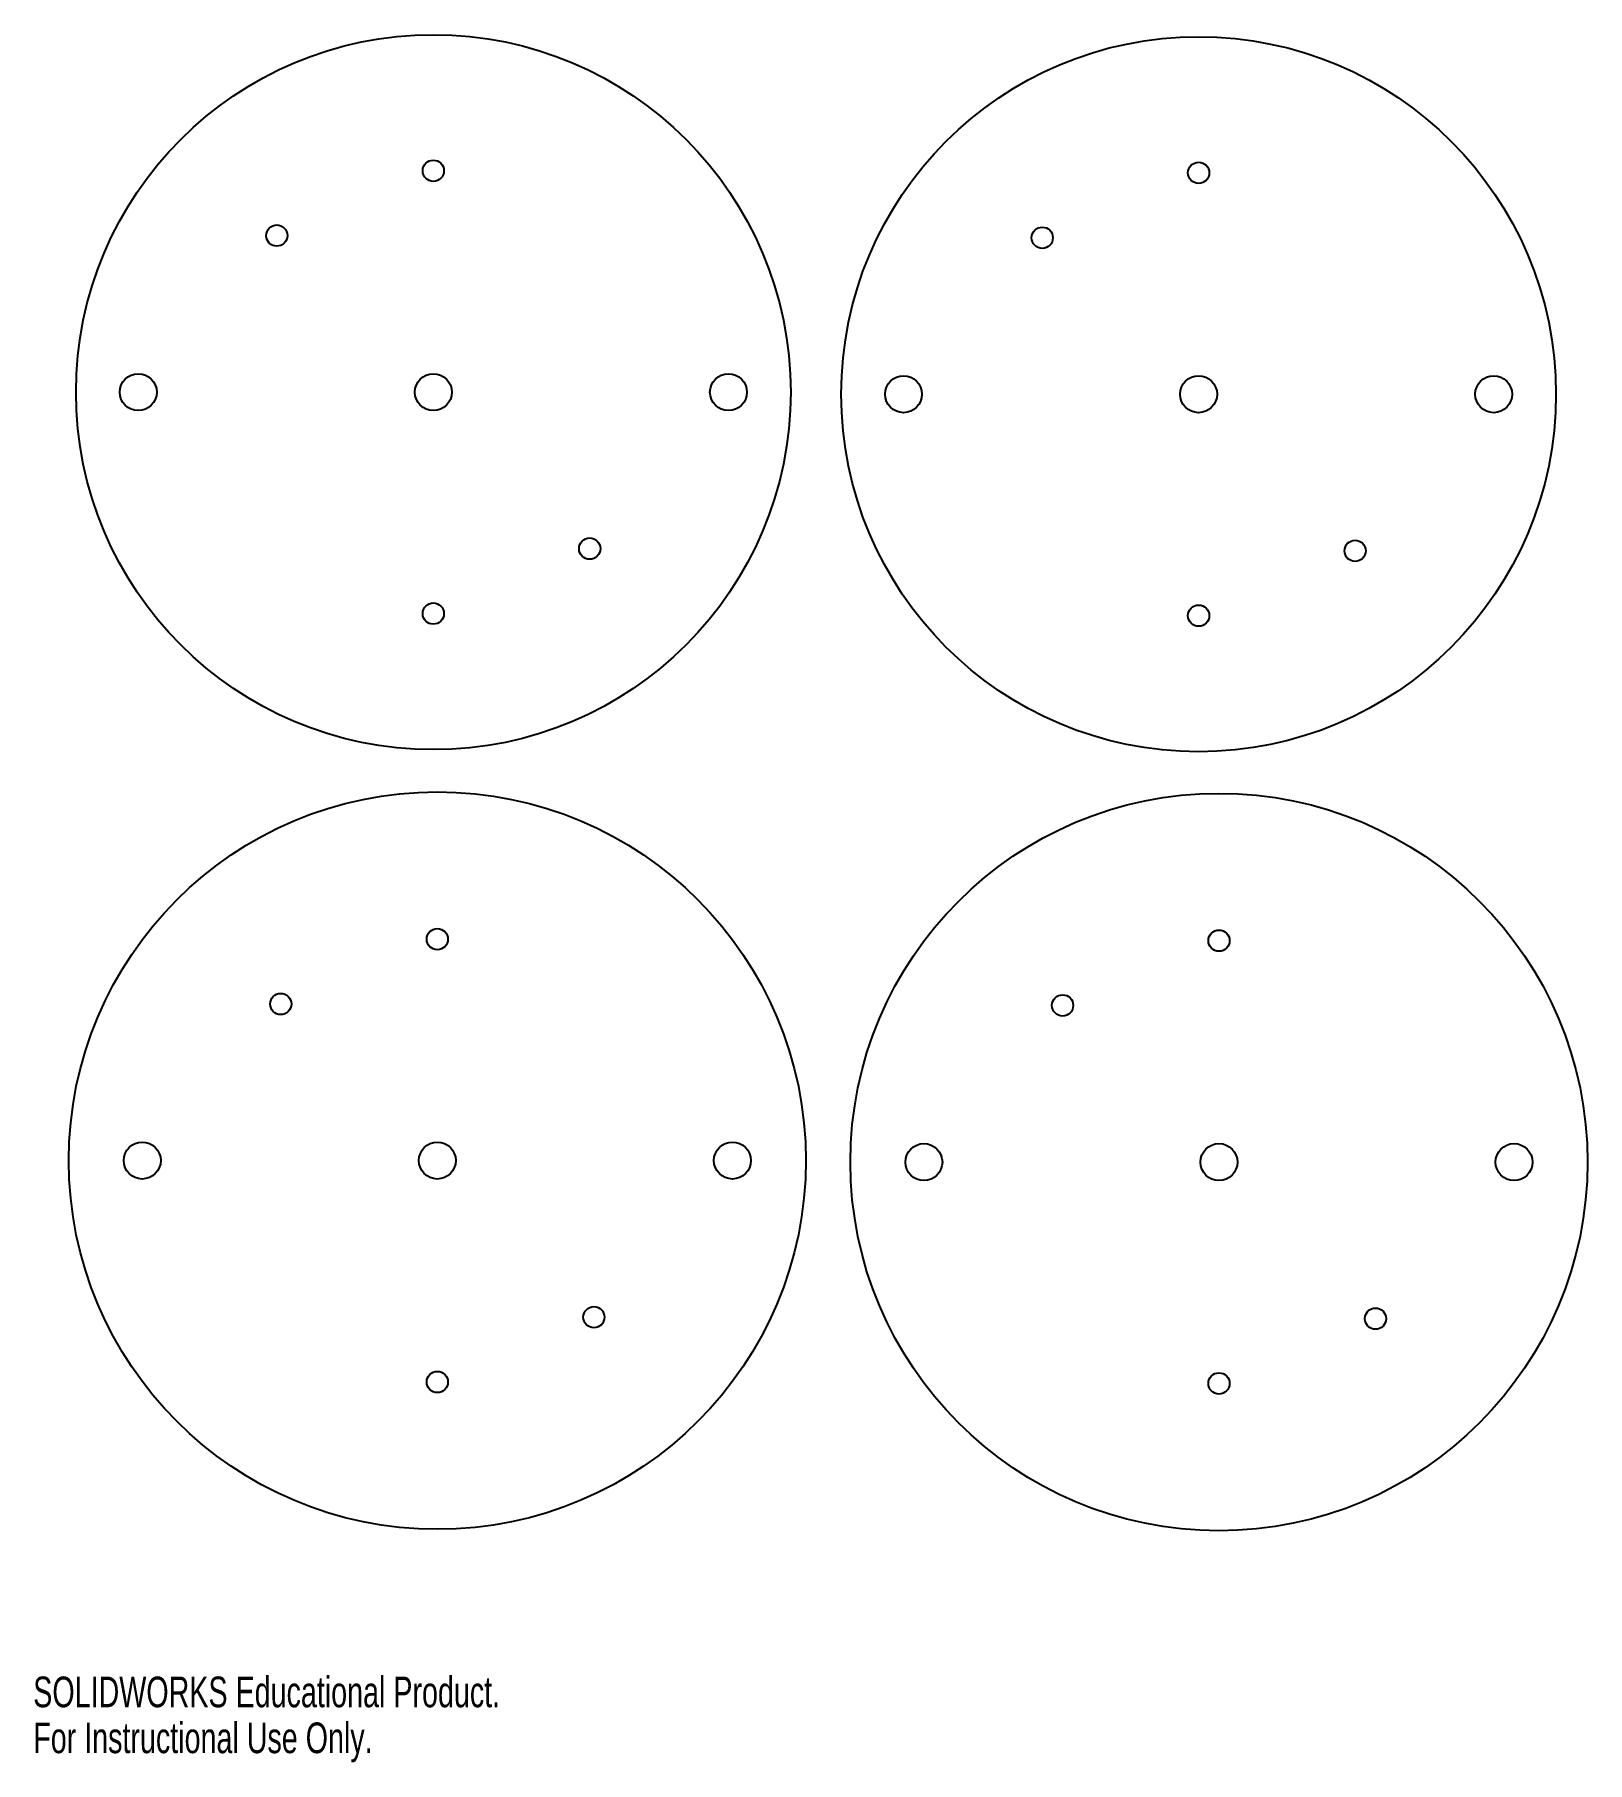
# Model space of a CAD drawing. Header units: inches. Extents: x 0 to 10.5, y 0 to 11.7.
import ezdxf

# ---------------------------------------------------------------- set-up
doc = ezdxf.new("R2010")
doc.units = ezdxf.units.IN
doc.header["$MEASUREMENT"] = 0
doc.styles.add('SLDTEXTSTYLE0', font='TXT', dxfattribs={"width": 0.7})

msp = doc.modelspace()

# ---------------------------------------------------------------- linework, layer by layer
at = {"color": 7, "linetype": 'Continuous', "lineweight": 25}
for centre, radius in [((2.712, 9.281), 2.422), ((7.899, 9.267), 2.422), ((2.712, 10.781), 0.072), ((7.899, 10.767), 0.072), ((1.651, 10.342), 0.072), ((6.839, 10.327), 0.072), ((0.712, 9.281), 0.125), ((2.712, 9.281), 0.125), ((4.712, 9.281), 0.125), ((5.899, 9.267), 0.125), ((7.899, 9.267), 0.125), ((9.899, 9.267), 0.125), ((3.772, 8.221), 0.072), ((8.96, 8.206), 0.072), ((2.712, 7.781), 0.072), ((7.899, 7.767), 0.072), ((2.739, 4.075), 2.498), ((8.037, 4.065), 2.498), ((2.739, 5.575), 0.072), ((8.037, 5.565), 0.072), ((1.678, 5.136), 0.072), ((6.977, 5.126), 0.072), ((0.739, 4.075), 0.125), ((2.739, 4.075), 0.125), ((4.739, 4.075), 0.125), ((6.037, 4.065), 0.125), ((8.037, 4.065), 0.125), ((10.037, 4.065), 0.125), ((3.8, 3.014), 0.072), ((9.098, 3.004), 0.072), ((2.739, 2.575), 0.072), ((8.037, 2.565), 0.072)]:
    msp.add_circle(centre, radius, dxfattribs=at)

# ---------------------------------------------------------------- texts
at = {"color": 7, "linetype": 'Continuous', "char_height": 0.2076, "attachment_point": 1, "style": 'SLDTEXTSTYLE0'}
for s, insert in [('SOLIDWORKS Educational Product.', (0, 0.579)), ('For Instructional Use Only.', (0, 0.268))]:
    msp.add_mtext(s, dxfattribs=dict(at, insert=insert))

doc.saveas('drawing.dxf')
